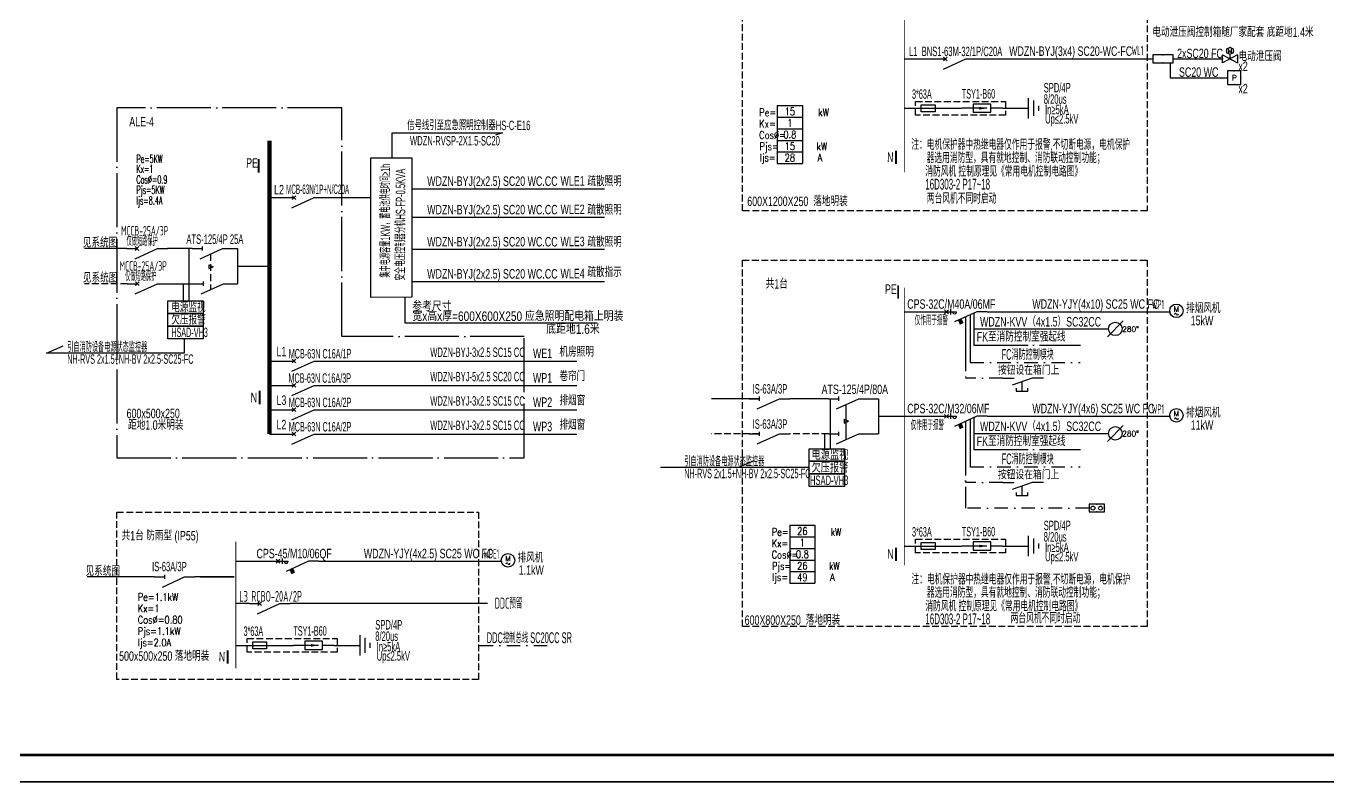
# Model space of a CAD drawing. Extents: x -292644 to 263613, y -713695 to 491457.
# Drawn here: x 128545 to 176694, y -321577 to -293624 of the extents above; entities that cross this region are included whole.
import ezdxf
from ezdxf.enums import TextEntityAlignment as Align

# ---------------------------------------------------------------- set-up
doc = ezdxf.new("R2010")
doc.units = 0
doc.header["$LTSCALE"] = 1000
doc.header["$MEASUREMENT"] = 0
for name, pattern in [('CONTINOUS', [0]), ('DASH', [0.35, 0.25, -0.1]), ('DASHDOT', [1, 0.5, -0.25, 0, -0.25]), ('DOTE', [2.42, 2, -0.2, 0.02, -0.2]), ('HIDDEN', [0.375, 0.25, -0.125])]:
    doc.linetypes.add(name, pattern=pattern)
doc.layers.get('0').update_dxf_attribs({"linetype": 'CONTINUOUS'})
for name, color, linetype in [('D-TEXT', 7, 'CONTINUOUS'), ('DIM-照明', 3, 'CONTINUOUS'), ('DIM-箱柜', 3, 'CONTINUOUS'), ('DOTLN', 2, 'DASH'), ('DQ', 7, 'CONTINOUS'), ('EL-1', 4, 'DASH'), ('EL-TEXT', 3, 'CONTINUOUS'), ('ELEMENT', 3, 'CONTINUOUS'), ('EQUIP-动力', 3, 'CONTINUOUS'), ('EQUIP-消防', 3, 'CONTINUOUS'), ('EQUIP-箱柜', 3, 'CONTINUOUS'), ('PUB_TEXT', 7, 'CONTINUOUS'), ('SIG_TEXT', 7, 'CONTINUOUS'), ('TEL_SYMB', 3, 'CONTINUOUS'), ('TEL_TEXT', 3, 'CONTINUOUS'), ('TEL_TITLE', 7, 'CONTINUOUS'), ('WIRE', 4, 'CONTINUOUS'), ('WIRE-照明', 1, 'CONTINUOUS'), ('WIRE-系统', 4, 'CONTINUOUS'), ('XT', 6, 'CONTINUOUS')]:
    doc.layers.add(name, color=color, linetype=linetype)
doc.layers.add('内审要求修改2.10', color=6, linetype='CONTINUOUS', plot=False)
doc.styles.add('_COMPLEX', font='ros.shx', dxfattribs={"width": 0.6, "bigfont": 'jd.shx'})
doc.styles.add('_HZTXT', font='ROS', dxfattribs={"width": 0.8, "bigfont": 'JD'})
doc.styles.add('_JD', font='GBENOR', dxfattribs={"bigfont": 'GBCBIG'})
doc.styles.add('_TCH_LABEL', font='COMPLEX', dxfattribs={"bigfont": 'GBCBIG'})
doc.styles.add('_TEL_DIM', font='SIMPLEX', dxfattribs={"width": 0.8, "height": 3.5, "bigfont": 'HZTXT'})
doc.styles.add('B', font='ros.shx', dxfattribs={"width": 0.8, "bigfont": 'jd.shx'})
doc.styles.add('DIM_FONT', font='SIMPLEX', dxfattribs={"width": 0.7, "bigfont": 'GBCBIG'})
doc.styles.add('HZDX', font='ros.shx', dxfattribs={"width": 0.75, "height": 500, "bigfont": 'jd.shx'})
doc.styles.get("Standard").update_dxf_attribs({"font": 'gbenor.shx', "bigfont": 'gbcbig.shx'})

# ---------------------------------------------------------------- blocks, each defined once
blk = doc.blocks.new('M_M7')
for p, q in [((-0.25, -0.2), (0, -0.75)), ((-0.047, -0.297), (0.047, -0.203)), ((-0.047, -0.203), (0.047, -0.297))]:
    blk.add_line(p, q)
for points in [[(0, 0), (0, -0.25)], [(0, -0.75), (0, -1)]]:
    blk.add_lwpolyline(points)
at = {"width": 0.8, "flags": 9}
blk.add_attdef('S', (0.25, -0.5), '', height=0.2, dxfattribs=at)
blk = doc.blocks.new('M_M8')
for p, q in [((-0.25, -0.2), (0, -0.75)), ((0.05, -0.25), (-0.05, -0.25))]:
    blk.add_line(p, q)
for points in [[(0, 0), (0, -0.25)], [(0, -0.75), (0, -1)]]:
    blk.add_lwpolyline(points)
at = {"style": 'DIM_FONT', "width": 0.8, "flags": 9}
blk.add_attdef('S', (0.25, -0.5), '', height=0.2, dxfattribs=at)
blk = doc.blocks.new('SADF AGF AERG AER GER')
at = {"layer": 'DIM-箱柜'}
blk.add_lwpolyline([(-462150, -1228514), (-378050, -1228514), (-378050, -1287914), (-462150, -1287914)], close=True, dxfattribs=at)
blk = doc.blocks.new('A$C6873132B')
at = {"layer": 'DIM-箱柜'}
blk.add_blockref('SADF AGF AERG AER GER', (378050, 1287914), dxfattribs=at)
blk = doc.blocks.new('$equip$00001413')
for p, q in [((0.75, 0.6), (-0.75, 0.6)), ((-0.75, 0.6), (-0.75, 0)), ((-0.75, 0), (0.75, 0)), ((0.75, 0), (0.75, 0.6))]:
    blk.add_line(p, q)
for p in [(-0.75, 0.3), (0, 0.6), (0, 0), (0.75, 0.3)]:
    blk.add_point(p)
at = {"style": '_TCH_LABEL', "flags": 9}
blk.add_attdef('A', (0, 0), '', height=0.00002, dxfattribs=at)
blk = doc.blocks.new('$equip$00002457')
for p, q in [((-0.501, 0.498), (-0.501, -0.502)), ((0.499, 0.498), (-0.501, 0.498)), ((0.499, -0.502), (0.499, 0.498)), ((-0.501, -0.502), (0.499, -0.502))]:
    blk.add_line(p, q)
at = {"const_width": 0.05}
blk.add_lwpolyline([(-0.501, 0.498), (0.499, 0.498), (0.499, -0.502), (-0.501, -0.502), (-0.501, 0.498), (0.499, 0.498)], dxfattribs=at)
for p in [(-0.001, 0.498), (-0.501, -0.002), (-0.001, -0.502), (0.499, -0.002)]:
    blk.add_point(p)
at = {"color": 7, "style": '_TEL_DIM'}
blk.add_attdef('$TEXT$', text='', height=0.4, dxfattribs=at).set_placement((0.024, -0.01), align=Align.MIDDLE_CENTER)
at = {"color": 7, "style": '_TEL_DIM', "flags": 1}
blk.add_attdef('A', text='', height=0.00002, dxfattribs=at).set_placement((0, 0), align=Align.MIDDLE_CENTER)
blk = doc.blocks.new('$equip$00002601')
for p, q in [((-0.55, -0.9), (-0.55, -0.3)), ((-0.55, -0.3), (0.55, -0.9)), ((0.55, -0.3), (-0.55, -0.9)), ((0, -0.6), (0, -0.25)), ((0.55, -0.3), (0.55, -0.9))]:
    blk.add_line(p, q)
blk.add_circle((0, 0), 0.25)
for p in [(-0.25, 0), (0, 0.25), (0.25, 0), (-0.55, -0.6), (0.55, -0.6)]:
    blk.add_point(p)
at = {"color": 7, "style": '_TEL_DIM'}
blk.add_attdef('$TEXT$', text='', height=0.3, dxfattribs=at).set_placement((0, 0), align=Align.MIDDLE_CENTER)
at = {"color": 7, "style": '_TEL_DIM', "flags": 1}
blk.add_attdef('A', text='', height=0.00002, dxfattribs=at).set_placement((0, 0), align=Align.MIDDLE_CENTER)
blk = doc.blocks.new('$equip$00001948')
blk.add_circle((0, 0), 0.5)
for centre, radius, start, end in [((-0.073, -0.273), 0.0768, 17.22719, 184.21643), ((0.073, -0.227), 0.0769, 197.25914, 5.11794)]:
    blk.add_arc(centre, radius, start, end)
at = {"layer": 'TEL_TEXT', "style": '_TEL_DIM'}
blk.add_attdef('$TEXT$', text='', height=0.4, dxfattribs=at).set_placement((0.001, 0.137), align=Align.MIDDLE_CENTER)
at = {"layer": 'TEL_TEXT', "style": '_TEL_DIM', "flags": 1}
blk.add_attdef('A', text='', height=0.00002, dxfattribs=at).set_placement((0, 0), align=Align.MIDDLE_CENTER)
blk = doc.blocks.new('$element$00000544')
for points in [[(0, -1), (0, -0.721), (-0.176, -0.235)], [(0, 0), (0, -0.283)], [(-0.25, -0.333), (-0.324, -0.333), (-0.324, -0.617), (-0.25, -0.617)], [(-0.324, -0.478), (-0.087, -0.478)]]:
    blk.add_lwpolyline(points)
at = {"flags": 9}
blk.add_attdef('S', (0, 0), '', height=0.00000667, dxfattribs=at)
blk = doc.blocks.new('$element$00000517')
for points in [[(0, 0), (0, -0.25)], [(0, -1), (0, -0.75), (-0.25, -0.2)]]:
    blk.add_lwpolyline(points)
blk.add_arc((-0.003, -0.2), 0.0501, 86.8202, 273.1798)
blk.add_solid([(-0.319, -0.33), (-0.213, -0.282), (-0.278, -0.421), (-0.172, -0.373)])
at = {"flags": 9}
blk.add_attdef('S', (0, 0), '', height=0.00000667, dxfattribs=at)
blk = doc.blocks.new('$equip$00001817')
blk.add_line((-0.589, -0.589), (0.589, 0.589))
blk.add_circle((0, 0), 0.5)
at = {"color": 7, "style": '_TEL_DIM', "flags": 1}
blk.add_attdef('A', text='', height=0.00002, dxfattribs=at).set_placement((0, 0), align=Align.MIDDLE_CENTER)
at = {"color": 7, "style": '_TEL_DIM'}
blk.add_attdef('$TEXT$', text='', height=0.4, dxfattribs=at).set_placement((1.361, -0.018), align=Align.MIDDLE_CENTER)
blk = doc.blocks.new('$equip_U$00000147(金硕)')
for p, q in [((-0.71, 0.36), (-0.71, -0.36)), ((0.71, 0.36), (-0.71, 0.36)), ((0.71, -0.36), (0.71, 0.36)), ((-0.71, -0.36), (0.71, -0.36))]:
    blk.add_line(p, q)
for centre in [(-0.35, 0), (0.35, 0)]:
    blk.add_circle(centre, 0.179)
for p in [(-0.71, 0), (0, 0.36), (0.71, 0), (0, -0.36)]:
    blk.add_point(p)
at = {"color": 7, "style": '_TEL_DIM', "flags": 1}
blk.add_attdef('A', text='', height=0.000025, dxfattribs=at).set_placement((0, 0), align=Align.MIDDLE_CENTER)
blk = doc.blocks.new('*T88')
at = {"color": 0, "linetype": 'ByBlock', "lineweight": -2, "transparency": 16777216}
for p, q in [((0, 0), (932, 0)), ((0, 0), (0, -2138)), ((932, 0), (932, -2138)), ((0, -428), (932, -428)), ((0, -855), (932, -855)), ((0, -1283), (932, -1283)), ((0, -1710), (932, -1710)), ((0, -2138), (932, -2138))]:
    blk.add_line(p, q, dxfattribs=at)
at = {"color": 0, "transparency": 16777216, "char_height": 280, "width": 932.36, "attachment_point": 5, "style": '_TEL_DIM'}
for s, insert in [('15', (466, -214)), ('    0.8', (466, -1069)), ('1', (466, -641)), ('15', (466, -1497)), ('28', (466, -1924))]:
    blk.add_mtext(s, dxfattribs=dict(at, insert=insert))
blk = doc.blocks.new('*T87')
at = {"color": 0, "linetype": 'ByBlock', "lineweight": -2, "transparency": 16777216}
for p, q in [((0, 0), (932, 0)), ((0, 0), (0, -2138)), ((932, 0), (932, -2138)), ((0, -428), (932, -428)), ((0, -855), (932, -855)), ((0, -1283), (932, -1283)), ((0, -1710), (932, -1710)), ((0, -2138), (932, -2138))]:
    blk.add_line(p, q, dxfattribs=at)
at = {"color": 0, "transparency": 16777216, "char_height": 280, "width": 932.36, "attachment_point": 5, "style": '_TEL_DIM'}
for s, insert in [('26', (466, -214)), ('    0.8', (466, -1069)), ('1', (466, -641)), ('26', (466, -1497)), ('49', (466, -1924))]:
    blk.add_mtext(s, dxfattribs=dict(at, insert=insert))
blk = doc.blocks.new('M_M24')
for p, q in [((-0.25, -0.375), (0.25, -0.375)), ((-0.1875, -0.5), (0.1875, -0.5)), ((-0.0625, -0.625), (0.0625, -0.625))]:
    blk.add_line(p, q)
blk.add_lwpolyline([(0, 0), (0, -0.375)])
at = {"width": 0.8, "flags": 9}
blk.add_attdef('S', (0.25, -0.5), '', height=0.2, dxfattribs=at)
blk = doc.blocks.new('M_M17')
for p, q in [((-0.1, -0.717), (-0.1, -0.283)), ((-0.1, -0.283), (0.1, -0.283)), ((0.1, -0.283), (0.1, -0.717)), ((0, -0.383), (0, -0.717)), ((0.1, -0.717), (-0.1, -0.717))]:
    blk.add_line(p, q)
for points in [[(0, 0), (0, -0.283)], [(0, -0.717), (0, -1)]]:
    blk.add_lwpolyline(points)
for points in [[(-0.033, -0.567), (0.033, -0.567), (0, -0.367), (0.033, -0.567)], [(0.033, -0.567), (0, -0.367), (-0.033, -0.567), (0.033, -0.567)], [(0, -0.367), (-0.033, -0.567), (0.033, -0.567), (0, -0.367)]]:
    blk.add_solid(points)
at = {"width": 0.8, "flags": 9}
blk.add_attdef('S', (0.25, -0.5), '', height=0.2, dxfattribs=at)

msp = doc.modelspace()

# ---------------------------------------------------------------- linework, layer by layer
at = {"color": 0, "linetype": 'DOTE'}
for p, q in [((140218, -296647), (131904, -296647)), ((131904, -296647), (131904, -309588)), ((140218, -305102), (140218, -296647)), ((146968, -305102), (140218, -305102)), ((146968, -309588), (146968, -305102)), ((131904, -309588), (146968, -309588))]:
    msp.add_line(p, q, dxfattribs=at)
at = {"linetype": 'DASH'}
for p, q in [((155040, -315831), (155040, -302284)), ((155040, -302284), (170006, -302284)), ((170006, -302284), (170006, -315831)), ((131904, -317784), (131904, -311594)), ((131904, -311594), (145284, -311594)), ((145284, -311594), (145284, -317784)), ((170006, -315831), (155040, -315831)), ((145284, -317784), (131904, -317784))]:
    msp.add_line(p, q, dxfattribs=at)
at = {"linetype": 'DASHDOT'}
for p, q in [((163464, -306062, 0), (167529, -306062, 0)), ((164668, -306639, 0), (163285, -306639)), ((163464, -309926, 0), (167529, -309926, 0)), ((164668, -310503, 0), (163285, -310503)), ((167859, -311449), (163285, -311449))]:
    msp.add_line(p, q, dxfattribs=at)
at = {"linetype": 'DASH'}
msp.add_lwpolyline([(170006, -300459), (155040, -300459), (155040, -284855), (170006, -284855)], close=True, dxfattribs=at)
at = {"color": 1, "linetype": 'Continuous', "const_width": 72.9}
for points in [[(137145, -298545), (137145, -299042)], [(137181, -307105), (137181, -307615)]]:
    msp.add_lwpolyline(points, dxfattribs=at)
at = {"linetype": 'Continuous', "const_width": 72.9}
for points in [[(160719, -298232), (160719, -298729)], [(160799, -303214), (160799, -303711)], [(160724, -312908), (160724, -313405)], [(136001, -316706), (136001, -317203)]]:
    msp.add_lwpolyline(points, dxfattribs=at)
at = {"layer": 'D-TEXT'}
for p, q in [((163603, -304823), (168580, -304823)), ((163603, -308688), (168580, -308688))]:
    msp.add_line(p, q, dxfattribs=at)
at = {"layer": 'DOTLN', "linetype": 'DASH'}
for points in [[(161443, -296409), (164772, -296409), (164772, -296919), (161443, -296919)], [(161443, -312598), (164772, -312598), (164772, -313108), (161443, -313108)], [(136720, -316270), (140049, -316270), (140049, -316780), (136720, -316780)]]:
    msp.add_lwpolyline(points, close=True, dxfattribs=at)
at = {"layer": 'EL-1'}
msp.add_line((132283, -303151), (130709, -303151), dxfattribs=at)
at = {"layer": 'ELEMENT'}
for p, q in [((162516, -304118), (162657, -304260)), ((162657, -304118), (162516, -304260)), ((162736, -304089), (162736, -304289)), ((162516, -307983), (162657, -308124)), ((162657, -307983), (162516, -308124)), ((162736, -307953), (162736, -308153)), ((137793, -313344), (137935, -313485)), ((137935, -313344), (137793, -313485)), ((138014, -313315), (138014, -313515))]:
    msp.add_line(p, q, dxfattribs=at)
for points in [[(161654, -296794), (161654, -296534), (162164, -296534), (162164, -296794)], [(161654, -312983), (161654, -312723), (162164, -312723), (162164, -312983)], [(136932, -316655), (136932, -316395), (137442, -316395), (137442, -316655)]]:
    msp.add_lwpolyline(points, close=True, dxfattribs=at)
at = {"layer": 'EQUIP-箱柜'}
for p, q in [((170864, -294989), (170864, -295540)), ((170968, -294839), (172796, -294839)), ((170864, -295540), (172975, -295540))]:
    msp.add_line(p, q, dxfattribs=at)
at = {"layer": 'PUB_TEXT'}
for p, q in [((142558, -303648), (142558, -304603)), ((142558, -304603), (149662, -304603))]:
    msp.add_line(p, q, dxfattribs=at)
at = {"layer": 'TEL_SYMB'}
msp.add_lwpolyline([(142808, -298501), (142808, -303648), (141302, -303660), (141302, -298501)], close=True, dxfattribs=at)
at = {"layer": 'TEL_TEXT', "linetype": 'DOTE'}
for p, q in [((163464, -304301), (163464, -306062, 0)), ((163603, -304238), (163603, -305424)), ((163285, -304383), (163285, -306639)), ((163603, -305424), (167541, -305424)), ((163603, -308103), (163603, -309288)), ((163285, -308247), (163285, -311449)), ((163464, -308166), (163464, -309926, 0)), ((163603, -309288), (167541, -309288))]:
    msp.add_line(p, q, dxfattribs=at)
at = {"layer": 'TEL_TITLE'}
msp.add_lwpolyline([(101479, -321577), (185579, -321577), (185579, -262177), (101479, -262177)], close=True, dxfattribs=at)
at = {"layer": 'TEL_TITLE', "const_width": 100}
msp.add_lwpolyline([(103979, -320577), (184579, -320577), (184579, -263177), (103979, -263177)], close=True, dxfattribs=at)
at = {"layer": 'WIRE', "color": 6}
for p, q in [((129297, -305722), (129912, -305455)), ((134388, -305722), (129297, -305722))]:
    msp.add_line(p, q, dxfattribs=at)
at = {"layer": 'WIRE', "color": 7, "linetype": 'DASHDOT'}
msp.add_lwpolyline([(145320, -316529), (148098, -316529)], dxfattribs=at)
at = {"layer": 'WIRE-照明'}
for p, q in [((161027, -294839), (162171, -294839)), ((163671, -294839), (170218, -294839)), ((161027, -296664), (163154, -296664)), ((164654, -296664), (165468, -296664)), ((142087, -298501), (142087, -297577)), ((146166, -297577), (145911, -297663)), ((142808, -299639), (149944, -299639)), ((137547, -299970), (138080, -299970)), ((139255, -299970), (141302, -299970)), ((142808, -300693), (149944, -300693)), ((135999, -301852), (136360, -301852)), ((136360, -301852), (136360, -303151)), ((142808, -301880), (149944, -301880)), ((135307, -302448), (135307, -302595)), ((135307, -302448), (135467, -302522)), ((135307, -302595), (135467, -302522)), ((136360, -302502), (137547, -302502)), ((135996, -303151), (136360, -303151)), ((142808, -303066), (149944, -303066)), ((161027, -304189), (162811, -304188)), ((164086, -304189), (170876, -304188)), ((137547, -306011), (138080, -306011)), ((139255, -306011), (148911, -306011)), ((137547, -306911), (138080, -306911)), ((139255, -306911), (148911, -306911)), ((158867, -307619), (158867, -308919)), ((159717, -307403), (160077, -307403)), ((160077, -307403), (160077, -308704)), ((137547, -307811), (138080, -307811)), ((139255, -307811), (148911, -307811)), ((160077, -308053), (161027, -308053)), ((161027, -308053), (162811, -308053)), ((164086, -308053), (170876, -308053)), ((158805, -308158), (158965, -308232)), ((158805, -308158), (158805, -308306)), ((158805, -308306), (158965, -308232)), ((137547, -308711), (138080, -308711)), ((139255, -308711), (148911, -308711)), ((159717, -308704), (160077, -308704)), ((161027, -312853), (163154, -312853)), ((164654, -312853), (165468, -312853)), ((136305, -313415), (138089, -313414)), ((139364, -313415), (146153, -313414)), ((135002, -313994), (136242, -313994)), ((136807, -314983, 0), (136307, -314983)), ((145617, -314983), (138307, -314983)), ((136305, -316525), (138432, -316525)), ((139932, -316525), (140745, -316525))]:
    msp.add_line(p, q, dxfattribs=at)
at = {"layer": 'WIRE-照明', "linetype": 'Continuous'}
for p, q in [((132276, -301852), (130704, -301852)), ((134687, -301852), (133776, -301852)), ((133783, -303151), (134719, -303151)), ((133286, -313994), (130806, -313994)), ((136242, -313994), (134786, -313994))]:
    msp.add_line(p, q, dxfattribs=at)
at = {"layer": 'WIRE-照明', "linetype": 'HIDDEN'}
msp.add_line((135369, -302053), (135369, -303367), dxfattribs=at)
at = {"layer": 'WIRE-照明', "linetype": 'ByBlock'}
for p, q in [((155662, -307403), (153893, -307403)), ((158217, -307403), (156787, -307403))]:
    msp.add_line(p, q, dxfattribs=at)
at = {"layer": 'WIRE-照明', "linetype": 'DASH'}
for p, q in [((155662, -308704), (153893, -308704)), ((158217, -308704), (156787, -308704))]:
    msp.add_line(p, q, dxfattribs=at)
at = {"layer": 'WIRE-照明', "linetype": 'Continuous', "const_width": 35}
for points in [[(161027, -285329), (161027, -299031)], [(161027, -303296), (161027, -313572)], [(136305, -312695), (136305, -317370)]]:
    msp.add_lwpolyline(points, dxfattribs=at)
at = {"layer": 'WIRE-照明', "const_width": 160}
msp.add_lwpolyline([(137547, -297861), (137547, -308711)], dxfattribs=at)
at = {"layer": 'WIRE-照明'}
msp.add_lwpolyline([(142087, -297577), (146166, -297577)], dxfattribs=at)
at = {"layer": 'XT'}
for p, q in [((134569, -301852), (134569, -303783)), ((134366, -303783), (134366, -303151)), ((134388, -305186), (134388, -305722)), ((158287, -307403), (158287, -309253)), ((158084, -309253), (158084, -308702)), ((157511, -309954), (152005, -309954)), ((154863, -309954), (155479, -309687))]:
    msp.add_line(p, q, dxfattribs=at)
for points in [[(133793, -303783), (135093, -303783), (135093, -304251), (133793, -304251)], [(133793, -304251), (135093, -304251), (135093, -304718), (133793, -304718)], [(133793, -304718), (135093, -304718), (135093, -305186), (133793, -305186)], [(157511, -309253), (158811, -309253), (158811, -309720), (157511, -309720)], [(157511, -309720), (158811, -309720), (158811, -310188), (157511, -310188)], [(157511, -310188), (158811, -310188), (158811, -310656), (157511, -310656)]]:
    msp.add_lwpolyline(points, close=True, dxfattribs=at)

# ---------------------------------------------------------------- block references
for name, p in [('*T88', (156328, -296568, 116)), ('*T87', (156789, -312086, 116))]:
    msp.add_blockref(name, p)
at = {"layer": 'DIM-箱柜'}
msp.add_blockref('SADF AGF AERG AER GER', (563629, 966338), dxfattribs=at)
at = {"layer": 'DQ', "xscale": 1500, "yscale": 1500, "zscale": 1500, "rotation": 90}
for name, p in [('M_M7', (138080, -299970)), ('M_M7', (132276, -301852)), ('M_M8', (134687, -301852)), ('M_M7', (132283, -303151)), ('M_M8', (134719, -303151)), ('M_M7', (138080, -306011)), ('M_M7', (138080, -306911)), ('M_M8', (155287, -307403)), ('M_M8', (158217, -307403)), ('M_M7', (138080, -307811)), ('M_M8', (155287, -308704)), ('M_M8', (158217, -308704)), ('M_M7', (138080, -308711)), ('M_M8', (133286, -313994))]:
    msp.add_blockref(name, p, dxfattribs=at)
at = {"layer": 'ELEMENT', "yscale": 1500, "zscale": 1500}
for name, p, xscale, rotation in [('M_M7', (162171, -294839), 1500, 90), ('M_M17', (164654, -296664), -1500, 270), ('M_M24', (165061, -296664), 1500, 90), ('$element$00000517', (162586, -304189), 1500, 90), ('$element$00000517', (162586, -308053), 1500, 90), ('M_M24', (165061, -312853), 1500, 90), ('M_M17', (164654, -312853), -1500, 270), ('$element$00000517', (137864, -313415), 1500, 90), ('M_M7', (136807, -314983, 0), 1500, 90), ('M_M24', (140339, -316525), 1500, 90), ('M_M17', (139932, -316525), -1500, 270)]:
    msp.add_blockref(name, p, dxfattribs=dict(at, xscale=xscale, rotation=rotation))
at = {"layer": 'ELEMENT', "xscale": 400, "yscale": 400, "zscale": 400}
msp.add_blockref('$equip_U$00000147(金硕)', (168142, -311449), dxfattribs=at)
at = {"layer": 'EQUIP-动力', "xscale": 500, "yscale": 500, "zscale": 500}
msp.add_blockref('$equip$00002601', (173071, -294539), dxfattribs=at).add_auto_attribs({'$TEXT$': 'M'})
at = {"layer": 'EQUIP-动力', "linetype": 'ByBlock', "xscale": 500, "yscale": 500, "zscale": 500}
for p in [(171090, -304156), (171090, -308020), (146367, -313381)]:
    msp.add_blockref('$equip$00001948', p, dxfattribs=at).add_auto_attribs({'$TEXT$': 'M'})
at = {"layer": 'EQUIP-动力'}
ref = msp.add_blockref('$equip$00001817', (168830, -304823), dxfattribs=dict(at, xscale=500, yscale=500, zscale=500))
ref.add_attrib('$TEXT$', '280%%D', dxfattribs={"layer": '0', "color": 7, "height": 200, "style": '_TEL_DIM'}).set_placement((169393, -304832), align=Align.MIDDLE_CENTER)
ref = msp.add_blockref('$equip$00001817', (168830, -308688), dxfattribs=dict(at, xscale=500, yscale=500, zscale=500))
ref.add_attrib('$TEXT$', '280%%D', dxfattribs={"layer": '0', "color": 7, "height": 200, "style": '_TEL_DIM'}).set_placement((169393, -308696), align=Align.MIDDLE_CENTER)
at = {"layer": 'EQUIP-消防', "linetype": 'ByBlock', "xscale": 500, "yscale": 500, "zscale": 500}
msp.add_blockref('$equip$00002457', (173225, -295533), dxfattribs=at).add_auto_attribs({'$TEXT$': 'P'})
at = {"layer": 'EQUIP-箱柜', "xscale": 500, "yscale": 500, "zscale": 500}
msp.add_blockref('$equip$00001413', (170593, -294989), dxfattribs=at)
at = {"layer": 'WIRE-系统', "xscale": 1500, "yscale": 1500, "zscale": 1500, "rotation": 90}
for p in [(164668, -306639, 0), (164668, -310503, 0)]:
    msp.add_blockref('$element$00000544', p, dxfattribs=at)
at = {"layer": '内审要求修改2.10'}
msp.add_blockref('A$C6873132B', (185579, -321577), dxfattribs=at)

# ---------------------------------------------------------------- texts
at = {"layer": 'D-TEXT'}
for s, style, width, p in [('L3', '_JD', 0.6, (136432, -314912, 0)), ('RCBO-20A/2P', '_JD', 0.6, (136875, -314912, 0)), ('DDC预留', '_JD', 0.6, (145877, -315165)), ('DDC控制总线 SC20CC SR', '_HZTXT', 0.45, (145584, -316442))]:
    msp.add_text(s, height=400, dxfattribs=dict(at, style=style, width=width)).set_placement(p)
at = {"layer": 'DIM-照明', "style": '_TEL_DIM', "width": 0.8}
for p in [(164490, -306515, 0), (164490, -310379, 0)]:
    msp.add_text('按钮设在箱门上', height=300, dxfattribs=at).set_placement(p)
at = {"layer": 'EL-TEXT', "color": 255, "style": '_HZTXT', "width": 0.5}
for p in [(164624, -305966, 0), (164624, -309830, 0)]:
    msp.add_text('FC消防控制模块', height=400, dxfattribs=at).set_placement(p)
at = {"layer": 'PUB_TEXT'}
for s, style, width, p in [('WL1', '_JD', 0.5, (169428, -294700)), ('信号线引至应急照明控制器HS-C-E16 ', '_HZTXT', 0.6, (142640, -297472)), ('WDZN-RVSP-2X1.5-SC20', '_HZTXT', 0.6, (142745, -298041)), ('WP1', '_JD', 0.5, (170176, -304096)), ('仅作用于报警', '_HZTXT', 0.45, (161411, -304684)), ('WP1', '_JD', 0.5, (170176, -307960)), ('仅作用于报警', '_HZTXT', 0.45, (161265, -308557)), ('WPE1', '_JD', 0.5, (145454, -313321))]:
    msp.add_text(s, height=350, dxfattribs=dict(at, style=style, width=width)).set_placement(p)
at = {"layer": 'PUB_TEXT', "style": '_HZTXT'}
for s, width, p in [('集中电源容量1KW，蓄电池供电时间≥1h', 0.5, (142011, -302924)), ('安全电压控制器分机HS-FP-0.5KVA ', 0.55, (142569, -303035))]:
    msp.add_text(s, height=350, rotation=90, dxfattribs=dict(at, width=width)).set_placement(p)
at = {"layer": 'SIG_TEXT'}
for s, height, style, width, p in [('Pe=         kW', 280, '_TEL_DIM', 0.8, (155661, -296954)), ('Cos%%C=', 280, '_TEL_DIM', 0.8, (155659, -297794)), ('Kx=', 280, '_TEL_DIM', 0.8, (155661, -297374)), ('Pjs=        kW', 280, '_TEL_DIM', 0.8, (155671, -298214)), ('Pe=5KW', 300, '_TEL_DIM', 0.5, (132625, -298688)), ('Ijs=         A', 280, '_TEL_DIM', 0.8, (155680, -298627)), ('Kx=1', 300, '_TEL_DIM', 0.5, (132625, -299057)), ('Cos%%C=0.9', 300, '_TEL_DIM', 0.5, (132625, -299448)), ('Pjs=5KW', 300, '_TEL_DIM', 0.5, (132625, -299831)), ('Ijs=8.4A', 300, '_TEL_DIM', 0.5, (132625, -300229)), ('参考尺寸', 350, '_HZTXT', 0.8, (142828, -304169, 0)), ('宽x高x厚=600X600X250 应急照明配电箱上明装 ', 350, '_HZTXT', 0.8, (142834, -304528, 0)), ('底距地1.6米', 350, '_HZTXT', 0.8, (147783, -305006, 0)), ('Pe=         kW', 280, '_TEL_DIM', 0.8, (156122, -312471)), ('Kx=', 280, '_TEL_DIM', 0.8, (156122, -312891)), ('Cos%%C=', 280, '_TEL_DIM', 0.8, (156119, -313311)), ('Pjs=        kW', 280, '_TEL_DIM', 0.8, (156132, -313731)), ('Ijs=         A', 280, '_TEL_DIM', 0.8, (156141, -314144)), ('Pe=1.1kW', 280, '_TEL_DIM', 0.8, (132676, -314879)), ('Kx=1', 280, '_TEL_DIM', 0.8, (132676, -315299)), ('Cos%%C=0.80', 280, '_TEL_DIM', 0.8, (132676, -315719)), ('Pjs=1.1kW', 280, '_TEL_DIM', 0.8, (132676, -316139)), ('Ijs=2.0A', 280, '_TEL_DIM', 0.8, (132676, -316559))]:
    msp.add_text(s, height=height, dxfattribs=dict(at, style=style, width=width)).set_placement(p)
at = {"layer": 'SIG_TEXT', "linetype": 'Continuous', "style": '_HZTXT', "width": 0.55}
for s, p in [('注：电机保护器中热继电器仅作用于报警,不切断电源，电机保护', (161285, -298202, 0)), ('器选用消防型，具有就地控制、消防联动控制功能；', (161852, -298691, 0)), ('消防风机 控制原理见《常用电机控制电路图》', (161801, -299194, 0)), ('16D303-2 P17~18', (161801, -299672, 0)), ('两台风机不同时启动', (161857, -300193, 0)), ('注：电机保护器中热继电器仅作用于报警,不切断电源，电机保护', (161290, -314277, 0)), ('器选用消防型，具有就地控制、消防联动控制功能；', (161857, -314765, 0)), ('消防风机 控制原理见《常用电机控制电路图》', (161806, -315268, 0)), ('16D303-2 P17~18', (161806, -315747, 0)), ('两台风机不同时启动', (164960, -315710, 0))]:
    msp.add_text(s, height=400, dxfattribs=at).set_placement(p)
at = {"layer": 'TEL_TEXT', "linetype": 'Continuous', "style": 'B', "oblique": 0.7}
for s, width, p in [('电动泄压阀控制箱随厂家配套 底距地1.4米', 0.7, (170198, -294025)), ('WDZN-BYJ(3x4) SC20-WC-FC', 0.7, (164901, -294726)), ('2xSC20 FC', 0.7, (171113, -294811)), ('电动泄压阀', 0.7, (173383, -294922)), ('SC20 WC', 0.7, (171182, -295502)), ('x2', 0.7, (173379, -295288)), ('x2', 0.7, (173379, -296114)), ('N', 0.7, (160389, -298648)), ('600X1200X250  落地明装 ', 0.7, (155216, -300280)), ('ATS-125/4P 25A', 0.6, (134474, -301680)), ('见系统图', 0.7, (130642, -301813)), ('见系统图', 0.7, (130647, -303112)), ('共1台', 0.7, (155897, -303334)), ('PE', 0.7, (160309, -303529)), ('WDZN-YJY(4x10) SC25 WC FC', 0.7, (165757, -304079)), ('排烟风机', 0.7, (171442, -304235)), ('WDZN-KVV（4x1.5）SC32CC', 0.7, (163824, -304735)), ('15kW', 0.7, (171616, -304688)), ('FK至消防控制室强起线', 0.7, (163702, -305289)), ('WDZN-YJY(4x6) SC25 WC FC', 0.7, (165758, -307943)), ('600x500x250', 0.7, (132262, -308124)), ('排烟风机', 0.7, (171443, -308099)), ('距地1.0米明装', 0.7, (132316, -308553)), ('WDZN-KVV（4x1.5）SC32CC', 0.7, (163824, -308599)), ('11kW', 0.7, (171616, -308552)), ('FK至消防控制室强起线', 0.7, (163702, -309153)), ('共1台 防雨型 (IP55)', 0.7, (132077, -312644)), ('WDZN-YJY(4x2.5) SC25 WC FC', 0.7, (141035, -313304)), ('排风机', 0.7, (146720, -313460)), ('N', 0.7, (160394, -313324)), ('见系统图', 0.7, (130744, -313956)), ('1.1kW', 0.7, (146764, -313914)), ('600X800X250  落地明装 ', 0.7, (155120, -315766)), ('500x500x250 落地明装 ', 0.7, (131985, -317097)), ('N', 0.7, (135671, -317121))]:
    msp.add_text(s, height=350, dxfattribs=dict(at, width=width)).set_placement(p)
at = {"layer": 'TEL_TEXT', "ltscale": 2}
for s, style, width, p in [('L1  BNS1-63M-32/1P/C20A', '_COMPLEX', 0.6, (161200, -294736)), ('3*63A', '_COMPLEX', 0.5, (161311, -296314)), ('TSY1-B60', '_COMPLEX', 0.5, (163155, -296305)), ('SPD/4P', '_COMPLEX', 0.6, (166182, -296078)), ('8/20us', '_COMPLEX', 0.6, (166182, -296499)), ('In≥5kA', '_COMPLEX', 0.6, (166234, -296884)), ('ALE-4', '_COMPLEX', 0.7, (132364, -297335)), ('Up≤2.5kV', '_COMPLEX', 0.6, (166234, -297229)), ('MCB-63N/1P+N/C20A', '_COMPLEX', 0.4, (138161, -299834)), ('WDZN-BYJ(2x2.5) SC20 WC.CC', '_COMPLEX', 0.7, (143380, -299534)), ('WLE1', '_COMPLEX', 0.7, (148311, -299524)), ('疏散照明', '_COMPLEX', 0.7, (149303, -299544)), ('L2', '_COMPLEX', 0.7, (137718, -299850)), ('WDZN-BYJ(2x2.5) SC20 WC.CC', '_COMPLEX', 0.7, (143380, -300588)), ('WLE2', '_COMPLEX', 0.7, (148311, -300578)), ('疏散照明', '_COMPLEX', 0.7, (149303, -300598)), ('MCCB-25A/3P', '_JD', 0.55, (132061, -301369)), ('仅做短路保护', '_JD', 0.55, (132262, -301756)), ('WDZN-BYJ(2x2.5) SC20 WC.CC', '_COMPLEX', 0.7, (143380, -301775)), ('WLE3', '_COMPLEX', 0.7, (148311, -301765)), ('疏散照明', '_COMPLEX', 0.7, (149303, -301784)), ('MCCB-25A/3P', '_JD', 0.55, (132007, -302669)), ('仅做短路保护', '_JD', 0.55, (132208, -303055)), ('WDZN-BYJ(2x2.5) SC20 WC.CC', '_COMPLEX', 0.7, (143380, -302961)), ('WLE4', '_COMPLEX', 0.7, (148311, -302951)), ('疏散指示', '_COMPLEX', 0.7, (149303, -302903)), ('CPS-32C/M40A/06MF', '_COMPLEX', 0.7, (161134, -304079, 0)), ('欠压报警', '_COMPLEX', 0.7, (133916, -304662, 37)), ('电源监视', '_COMPLEX', 0.7, (133912, -304208, 37)), ('HSAD-VH3', '_COMPLEX', 0.5, (133917, -305125)), ('引自消防设备电源状态监控器 ', '_COMPLEX', 0.5, (130070, -305672)), ('L1', '_COMPLEX', 0.7, (137807, -305834)), ('MCB-63N C16A/1P', '_COMPLEX', 0.5, (138261, -305916)), ('WDZN-BYJ-3x2.5 SC15 CC', '_COMPLEX', 0.6, (143494, -305862)), ('WE1', '_COMPLEX', 0.7, (147293, -305900)), ('机房照明', '_COMPLEX', 0.7, (148270, -305848)), ('NH-RVS 2x1.5+NH-BV 2x2.5-SC25-FC ', '_COMPLEX', 0.5, (130070, -306114)), ('MCB-63N C16A/3P', '_COMPLEX', 0.5, (138249, -306816)), ('WDZN-BYJ-5x2.5 SC20 CC', '_COMPLEX', 0.6, (143494, -306762)), ('WP1', '_COMPLEX', 0.7, (147293, -306808)), ('卷帘门', '_COMPLEX', 0.7, (148270, -306748)), ('IS-63A/3P', '_COMPLEX', 0.6, (155418, -307215)), ('ATS-125/4P/80A', '_COMPLEX', 0.7, (157966, -307233)), ('L3', '_COMPLEX', 0.7, (137807, -307634)), ('MCB-63N C16A/2P', '_COMPLEX', 0.5, (138261, -307716)), ('WDZN-BYJ-3x2.5 SC15 CC', '_COMPLEX', 0.6, (143494, -307662)), ('排烟窗', '_COMPLEX', 0.7, (148270, -307648)), ('CPS-32C/M32/06MF', '_COMPLEX', 0.7, (161134, -307943, 0)), ('IS-63A/3P', '_COMPLEX', 0.6, (155418, -308516)), ('L2', '_COMPLEX', 0.7, (137807, -308534)), ('MCB-63N C16A/2P', '_COMPLEX', 0.5, (138261, -308616)), ('WDZN-BYJ-3x2.5 SC15 CC', '_COMPLEX', 0.6, (143494, -308562)), ('排烟窗', '_COMPLEX', 0.7, (148270, -308548)), ('引自消防设备电源状态监控器 ', '_COMPLEX', 0.5, (152889, -309901)), ('NH-RVS 2x1.5+NH-BV 2x2.5-SC25-FC ', '_COMPLEX', 0.5, (152889, -310343)), ('SPD/4P', '_COMPLEX', 0.6, (166182, -312267)), ('3*63A', '_COMPLEX', 0.5, (161311, -312503)), ('TSY1-B60', '_COMPLEX', 0.5, (163155, -312494)), ('8/20us', '_COMPLEX', 0.6, (166182, -312688)), ('CPS-45/M10/06QF', '_COMPLEX', 0.7, (137068, -313305, 0)), ('In≥5kA', '_COMPLEX', 0.6, (166234, -313073)), ('IS-63A/3P', '_COMPLEX', 0.6, (133207, -313788)), ('Up≤2.5kV', '_COMPLEX', 0.6, (166234, -313418)), ('3*63A', '_COMPLEX', 0.5, (136588, -316175)), ('TSY1-B60', '_COMPLEX', 0.5, (138433, -316166)), ('SPD/4P', '_COMPLEX', 0.6, (141460, -315939)), ('8/20us', '_COMPLEX', 0.6, (141460, -316360)), ('Up≤2.5kV', '_COMPLEX', 0.6, (141512, -317090)), ('In≥5kA', '_COMPLEX', 0.6, (141512, -316745))]:
    msp.add_text(s, height=350, dxfattribs=dict(at, style=style, width=width)).set_placement(p)
at = {"layer": 'TEL_TEXT', "color": 1, "linetype": 'Continuous', "style": 'B', "oblique": 0.7, "width": 0.7}
for s, p in [('PE', (136683, -298860)), ('N', (136851, -307534))]:
    msp.add_text(s, height=350, dxfattribs=at).set_placement(p)
at = {"layer": 'TEL_TEXT', "style": '_COMPLEX', "width": 0.7}
for s, p in [('WP2', (147293, -307708)), ('WP3', (147293, -308608))]:
    msp.add_text(s, height=350, dxfattribs=at).set_placement(p)
at = {"layer": 'XT', "style": 'HZDX'}
for s, width, p in [('电源监视', 0.75, (157593, -309665, 37)), ('欠压报警', 0.75, (157593, -310133, 37)), ('HSAD-VH3', 0.6, (157537, -310595))]:
    msp.add_text(s, height=350, dxfattribs=dict(at, width=width)).set_placement(p)

doc.saveas('drawing.dxf')
